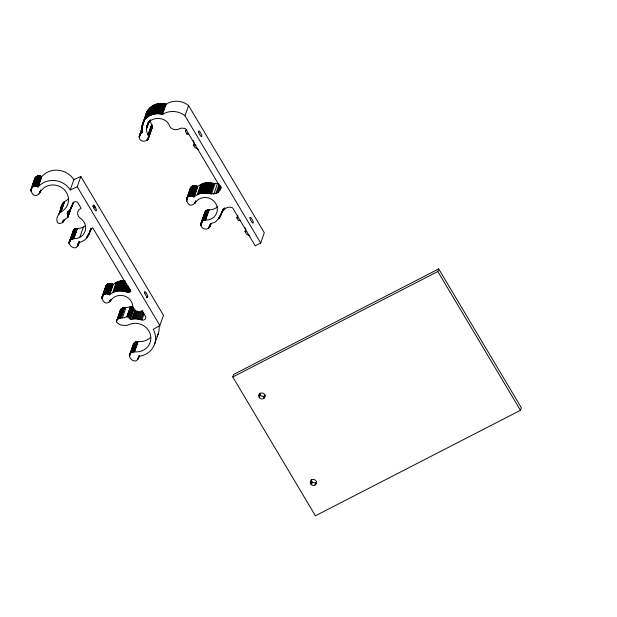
<?xml version="1.0" encoding="UTF-8"?>
<svg xmlns="http://www.w3.org/2000/svg" width="617" height="617" viewBox="0 0 617 617"><rect width="100%" height="100%" fill="white"/><g stroke="black" fill="none" stroke-linecap="round" stroke-linejoin="round"><path stroke-width="0.93" d="M58.792 214.469L59.872 212.726L61.692 211.515A15.101 14.191 19.3 0 0 63.813 189.249A15.101 14.191 19.3 0 0 40.491 191.64C33.349 204.003 24.726 182.316 38.138 186.866A19.875 18.68 19.3 0 1 70.045 189.596L70.261 189.936L73.855 179.67L80.835 176.47L163.459 315.279L159.865 325.545L153.24 329.339L153.44 329.694A19.875 18.68 19.3 0 1 138.972 356.279C135.732 369.382 121.094 350.872 135.879 351.883A15.101 14.191 19.3 0 0 150.44 334.784A15.101 14.191 19.3 0 0 129.022 324.627L126.948 325.414L124.788 325.344A8.923 8.383 19.3 0 1 118.017 323.447C113.813 320.855 119.451 316.899 122.552 317.886A11.924 11.206 19.3 0 0 126.932 316.629L130.573 306.333L133.519 308.384L129.925 318.65L130.31 319.359L135.825 318.804L141.925 319.938A3.023 2.838 19.3 0 0 145.843 317.069L142.288 311.053A5.969 5.607 19.3 0 1 132.825 306.479A11.924 11.206 19.3 0 0 124.04 295.867A11.924 11.206 19.3 0 0 111.045 300.155C102.646 310.498 97.054 288.779 109.556 294.787A16.698 15.687 19.3 0 1 112.672 292.682C118.364 288.779 124.765 292.743 130.75 291.633L92.673 227.673C88.547 231.776 88.501 239.165 82.13 241.355A16.698 15.687 19.3 0 1 78.544 242.697C77.194 255.847 60.744 239.751 74.449 238.671A11.924 11.206 19.3 0 0 85.262 230.712A11.924 11.206 19.3 0 0 80.249 218.163A5.969 5.607 19.3 0 1 81.112 208.276L77.518 202.276A3.023 2.838 19.3 0 0 72.821 203.841L70.616 209.248L67.184 213.297L68.078 215.333L67.87 217.415A11.924 11.206 19.3 0 0 64.399 220.192C63.374 223.331 57.134 225.429 56.918 220.809A8.923 8.383 19.3 0 1 58.792 214.469L62.656 203.618L65.286 201.25A15.101 14.191 19.3 0 0 68.772 198.381M139.226 136.565C138.979 144.532 152.6 141.108 147.772 134.336A11.924 11.206 19.3 0 1 146.484 129.1C146.237 116.019 166.312 114.793 169.729 126.47A6.671 6.27 19.3 0 0 177.627 129.423L181.352 128.097L185.401 128.49L220.817 188C217.192 199.314 204.697 189.481 197.193 194.818A16.698 15.687 19.3 0 0 194.07 196.931C181.575 190.915 187.167 212.634 195.566 202.291A11.924 11.206 19.3 0 1 215.757 203.517A11.924 11.206 19.3 0 1 206.147 220.076C201.574 219.089 198.767 225.668 202.808 228.143C204.497 229.393 207.011 229.431 208.669 228.097C211.022 225.537 209.687 222.899 214.377 222.459C221.572 218.981 221.549 204.065 232.578 207.759L255.237 245.821L260.706 243.013L264.3 232.748L188.578 105.538A18.556 17.438 19.3 0 0 166.189 104.15C161.245 102.692 155.623 103.525 151.458 106.61A11.368 10.682 19.3 0 0 150.656 107.235L148.119 109.996L146.352 113.243L142.357 124.665L141.74 128.93A16.698 15.687 19.3 0 0 142.203 132.632L140.105 134.113L139.226 136.565L142.296 127.557M150.224 120.608A11.924 11.206 19.3 0 0 151.373 124.002L152.268 127.287L150.803 130.025M150.617 337.291A15.101 14.191 19.3 0 1 139.473 341.617C136.581 340.815 132.894 342.551 133.017 345.913L129.423 356.171M119.929 311.508C120.199 308.492 123.508 307.258 126.146 307.621A11.924 11.206 19.3 0 0 130.526 306.364L130.573 306.333M145.535 116.204L146.144 113.813M71.68 206.479L71.464 207.15A11.924 11.206 19.3 0 0 71.071 207.366M30.966 189.481L34.884 178.336C36.056 175.876 39.48 175.174 41.686 176.655L38.092 186.92M30.858 190.183L35.115 177.927M30.85 190.414L35.393 177.549M30.865 190.884L35.547 177.372M30.896 191.123L31.799 188.555M32.115 187.46L35.886 177.033M32.477 187.144L36.071 176.878M32.662 187.005L36.264 176.74M32.863 186.866L36.457 176.609M33.071 186.743L36.665 176.485M33.287 186.635L36.881 176.369M33.503 186.535L37.097 176.269M33.734 186.442L37.328 176.177M33.966 186.365L37.56 176.1M34.197 186.295L37.791 176.03M34.436 186.241L38.03 175.976M34.675 186.203L38.269 175.938M34.922 186.172L38.516 175.907M35.169 186.149L38.763 175.891M35.416 186.149L39.01 175.884M35.663 186.157L39.257 175.891M35.917 186.172L39.511 175.907M36.164 186.203L39.758 175.938M36.403 186.249L39.997 175.984M36.65 186.303L40.244 176.038M36.889 186.373L40.483 176.107M37.128 186.45L40.722 176.184M37.359 186.542L40.953 176.277M37.591 186.642L41.185 176.377M37.807 186.758L41.401 176.493M38.023 186.882L41.732 176.601A19.875 18.68 19.3 0 1 73.639 179.331L73.855 179.67M39.064 193.861L39.958 191.301M39.38 193.514L40.575 190.09M39.527 193.329L40.12 191.617M39.658 193.129L40.791 190.159M59.17 213.675L63.011 203.008M59.556 213.089L63.158 202.823M59.71 212.904L63.466 202.469M60.042 212.564L63.636 202.299M60.219 212.41L63.813 202.145M60.412 212.263L64.006 201.998M60.605 212.125L64.199 201.859M60.813 211.993L64.407 201.736M61.021 211.878L64.615 201.62M62.317 222.66L62.919 220.948M62.464 222.552L63.065 220.84M62.872 222.205L63.597 220.369M63.119 221.95L63.721 220.238M63.443 221.534L64.045 219.822M63.543 221.387L64.145 219.675M67.184 213.297L67.777 211.585M67.5 213.76L68.402 211.199M67.623 213.976L68.518 211.407M70.261 189.936L77.241 186.727L80.835 176.47M67.723 214.192L68.626 211.623M67.824 214.415L69.019 210.991M67.909 214.639L69.405 210.366M67.978 214.87L69.474 210.59M68.032 215.102L69.536 210.821M68.078 215.333L69.875 210.204M68.117 215.572L70.978 207.505M68.132 215.803L71.425 206.394M68.132 216.282L72.713 203.263M67.924 217.385L71.711 206.248M71.109 208.399L72.906 203.271M71.549 207.528L73.423 202.129M72.289 205.723L73.485 202.299M69.251 241.987L73.4 230.442L75.274 228.83L78.043 228.413A11.924 11.206 19.3 0 0 85.578 225.598M69.143 242.689L73.4 230.442M69.127 243.044L73.716 230.01M69.143 243.391L73.832 229.879M69.166 243.568L74.086 229.624M70.423 240.499L74.217 229.509M70.762 239.658L74.495 229.285M71.048 239.45L74.649 229.185M71.202 239.35L74.796 229.084M71.356 239.257L74.95 228.992M71.518 239.172L75.112 228.907M71.68 239.095L75.274 228.83M71.85 239.026L75.444 228.76M72.019 238.956L75.613 228.691M72.189 238.895L75.783 228.637M72.366 238.848L75.96 228.583M72.544 238.802L76.138 228.537M72.721 238.756L76.315 228.498M72.906 238.725L76.5 228.46M73.091 238.702L76.685 228.437M73.269 238.679L76.87 228.421M73.454 238.671L77.056 228.406M73.647 238.663L77.241 228.398M73.832 238.671L77.426 228.406M79.747 237.368L83.349 227.102M77.11 246.584L78.313 243.167M77.372 246.345L78.868 242.065M77.495 246.214L79.107 241.802M77.727 245.944L79.2 241.787M77.927 245.659L79.385 241.771M78.328 244.872L79.284 242.142M86.581 237.938L87.182 236.226M86.989 237.468L87.583 235.756M87.375 236.982L88.27 234.421M87.737 236.481L88.339 234.776M88.077 235.972L88.979 233.403M88.401 235.439L90.198 230.311M88.701 234.9L90.799 228.915M88.971 234.352L91.162 228.359M90.676 229.956L91.277 228.244M142.057 125.86L146.854 112.109M141.941 126.47L147.131 111.561M141.856 127.079L147.44 111.029M141.794 127.696L142.689 125.128M143.291 123.415L147.772 110.505M142.55 124.079L144.525 120.261L148.119 109.996M141.756 128.313L143.553 123.176M139.249 136.21L142.342 127.141M144.525 120.261L148.489 109.502M144.895 119.76L148.882 109.016M139.226 136.92L142.311 127.989M139.265 137.275L142.234 128.544M145.288 119.282L149.299 108.553M139.288 137.444L142.219 129.192M140.853 133.357L142.357 129.084M145.705 118.819L149.73 108.106M141 133.249L142.342 129.724M141.301 133.048L142.195 130.488M146.136 118.371L150.178 107.674M141.455 132.956L142.35 130.395M141.617 132.871L142.211 131.166M146.584 117.94L150.656 107.235M147.062 117.5A11.368 10.682 19.3 0 1 147.864 116.875L151.458 106.61M147.864 116.875L151.975 106.247M148.381 116.513L152.499 105.908M148.905 116.166L149.453 115.849L153.047 105.584M149.453 115.849L150.008 115.549L153.602 105.283M150.008 115.549L150.579 115.271L154.173 105.006M146.707 126.909L148.304 122.205M146.561 127.781L148.666 121.456M146.514 128.22L148.828 121.495M150.579 115.271L151.157 115.009L154.751 104.743M146.491 128.66L149.191 120.963M146.484 129.1L149.337 120.839M149.206 121.981L149.8 120.269M151.157 115.009L151.751 114.777L155.345 104.512M149.823 121.348L150.425 119.636M151.751 114.777L152.353 114.561L155.947 104.296M152.353 114.561L152.97 114.376L156.564 104.111M152.97 114.376L153.587 114.207L157.181 103.941M153.587 114.207L154.219 114.068L157.813 103.803M154.219 114.068L154.852 113.952L158.446 103.687M148.08 134.799L151.674 124.534M154.852 113.952L155.492 113.852L159.086 103.587M148.165 134.953L151.759 124.688M148.25 135.115L151.844 124.85M148.327 135.277L151.921 125.02M148.396 135.447L151.99 125.182M146.777 140.614L147.378 138.902M148.512 135.786L152.052 125.351M155.492 113.852L156.132 113.783L159.726 103.517M146.923 140.506L147.525 138.794M148.558 135.964L152.152 125.698M148.604 136.133L152.198 125.868M147.34 140.167L148.535 136.75M148.666 136.488L152.229 126.045M147.471 140.044L152.276 126.4M156.132 113.783L156.78 113.736L160.374 103.471M147.71 139.781L152.299 126.755M147.926 139.504L152.283 127.11M148.281 138.894L152.214 127.634M156.78 113.736L157.428 113.713L161.022 103.455M157.428 113.713L158.083 113.721L161.677 103.455M158.083 113.721L158.731 113.744L162.325 103.486M158.731 113.744L159.387 113.798L162.981 103.533M159.387 113.798L160.034 113.875L163.628 103.61M160.034 113.875L160.675 113.975L164.276 103.71M160.675 113.975L161.322 114.099L164.916 103.833M161.322 114.099L161.963 114.245L165.557 103.98M161.963 114.245L162.595 114.415L166.189 104.15M102.044 296.916L105.808 286.157C106.918 283.326 110.913 282.601 113.15 284.53L109.556 294.787M101.913 297.61L106.132 285.532M101.89 297.965L106.44 285.1M101.898 298.32L106.679 284.83M101.936 298.674L106.803 284.707M102.561 297.139L107.073 284.468M103.617 294.625L107.211 284.36M103.764 294.525L107.358 284.26M103.911 294.425L107.505 284.159M104.065 294.332L107.666 284.067M104.227 294.24L107.821 283.982M104.389 294.162L107.983 283.897M104.558 294.085L108.152 283.82M104.72 294.016L108.322 283.758M104.898 293.954L108.492 283.697M105.067 293.9L108.661 283.635M105.245 293.854L108.839 283.589M105.422 293.815L109.024 283.55M105.607 293.777L109.201 283.512M105.792 293.746L109.386 283.488M105.97 293.731L109.564 283.465M106.155 293.715L109.749 283.45M106.34 293.707L109.934 283.442M106.533 293.707L110.127 283.442M106.718 293.715L110.312 283.45M106.903 293.723L110.497 283.465M107.088 293.746L110.682 283.481M107.273 293.777L110.867 283.512M107.458 293.808L111.052 283.542M107.636 293.846L111.23 283.589M107.821 293.9L111.415 283.635M107.998 293.954L111.592 283.689M108.176 294.016L111.77 283.751M108.353 294.078L111.947 283.812M108.523 294.155L112.117 283.889M108.692 294.232L112.286 283.967M108.854 294.324L112.448 284.059M109.016 294.409L112.618 284.152M109.178 294.51L112.772 284.244M109.332 294.618L112.926 284.352M109.487 294.725L113.081 284.46M109.194 302.106L109.787 300.402M112.672 292.682L116.274 282.416L120.477 280.936L124.996 280.619L121.402 290.885M109.78 301.705L110.52 299.877M110.05 301.466L110.651 299.754M113.243 292.404L116.837 282.139M110.412 301.081L111.122 299.23M113.829 292.142L117.423 281.876M114.423 291.91L118.017 281.645M115.024 291.694L118.618 281.437M115.634 291.509L119.228 281.244M116.258 291.34L119.852 281.082M116.883 291.201L120.477 280.936M117.515 291.085L121.109 280.82M118.155 290.985L121.75 280.727M118.803 290.916L122.397 280.65M119.451 290.869L123.045 280.612M120.099 290.854L123.693 280.588M120.747 290.854L124.341 280.588M122.05 290.931L125.344 281.522M122.698 291.008L125.698 282.455M123.346 291.108L126.045 283.411M260.706 243.013L184.984 115.803L188.578 105.538M123.986 291.232L126.686 283.535M124.626 291.378L127.025 284.537M125.259 291.548L127.357 285.563M125.922 291.741L128.02 285.756M126.254 291.818L128.051 286.689M126.593 291.887L128.39 286.751M116.335 321.773L120.577 309.703M117.083 319.814L120.785 309.41M126.932 291.934L128.729 286.805M117.299 319.537L121.009 309.14M117.538 319.274L121.264 308.886M117.801 319.035L121.395 308.77M127.272 291.972L128.768 287.699M117.94 318.92L121.534 308.654M118.086 318.812L121.827 308.446M118.379 318.611L121.973 308.346M127.611 292.003L129.107 287.723M118.541 318.519L122.135 308.253M118.695 318.434L122.289 308.168M127.95 292.018L129.154 288.594M118.857 318.357L122.459 308.091M119.027 318.287L122.621 308.022M119.197 318.218L122.791 307.952M128.29 292.018L129.192 289.45M119.374 318.156L122.968 307.891M119.544 318.102L123.138 307.844M128.637 292.011L129.531 289.442M119.721 318.056L123.315 307.798M119.906 318.017L123.5 307.76M128.968 291.98L129.871 289.419M120.084 317.986L123.678 307.721M188.702 134.097L187.013 134.128L185.432 131.467L185.756 130.542M120.269 317.963L123.863 307.698M129.308 291.949L130.21 289.381M120.454 317.94L124.048 307.675M129.647 291.895L130.542 289.327M120.639 317.932L124.233 307.667M120.824 317.925L124.418 307.659M129.979 291.833L130.573 290.121M121.009 317.925L124.603 307.667M122.359 317.902L125.953 307.636M187.013 134.128L187.337 133.203M126.979 316.598L130.773 306.387M127.179 316.652L131.005 306.464M129.925 318.65L127.65 316.814L131.244 306.549M127.881 316.914L131.475 306.649M128.105 317.022L131.699 306.757M128.321 317.146L131.915 306.88M128.529 317.277L132.123 307.011M128.737 317.416L132.331 307.15M128.93 317.57L132.532 307.305M129.123 317.724L132.717 307.467M129.3 317.894L132.894 307.628M129.477 318.071L133.071 307.806M129.632 318.256L133.233 307.999M129.786 318.449L133.38 308.192M130.056 318.858L133.65 308.593L133.912 309.094L130.31 319.359M131.722 319.066L135.015 309.657M132.74 318.92L135.732 310.366M198.427 149.476L195.119 147.741L193.537 145.08L194.286 142.936M133.758 318.827L136.457 311.13M134.791 318.788L137.491 311.091M135.825 318.804L138.223 311.955M136.858 318.866L139.257 312.017M137.892 318.974L140.583 311.276M138.918 319.143L141.91 310.59M139.928 319.359L142.928 310.806M140.938 319.621L143.337 312.78M129.47 355.469L133.303 344.301M129.423 355.94L133.033 345.435M141.925 319.938L144.023 313.953M129.431 356.41L134.344 342.743M130.927 352.847L134.521 342.582M131.113 352.7L134.707 342.435M131.305 352.562L134.899 342.296M131.506 352.43L135.1 342.165M131.714 352.307L135.308 342.042M131.93 352.199L135.524 341.934M132.154 352.106L135.748 341.841M132.377 352.014L135.971 341.756M132.609 351.945L136.21 341.679M132.848 351.883L136.442 341.617M186.558 199.06L190.398 188.131C191.594 185.416 195.481 184.784 197.664 186.666L194.07 196.931M133.087 351.829L136.681 341.563M186.427 199.746L190.746 187.522M133.334 351.79L136.928 341.525M186.411 200.278L190.962 187.236M186.419 200.456L191.193 186.974M133.581 351.767L137.175 341.502M186.45 200.81L191.324 186.843M186.481 200.988L187.383 198.419M187.861 196.993L191.586 186.612M133.827 351.752L137.421 341.486M188.139 196.761L191.733 186.496M188.278 196.661L191.879 186.396M134.074 351.752L137.668 341.486M188.432 196.561L192.026 186.295M134.321 351.759L137.915 341.494M188.586 196.468L192.18 186.203M188.748 196.383L192.342 186.118M134.568 351.783L138.162 341.517M188.91 196.299L192.504 186.033M189.072 196.229L192.666 185.964M189.242 196.16L192.836 185.894M189.411 196.098L193.005 185.833M189.589 196.044L193.183 185.779M189.766 195.99L193.36 185.725M189.943 195.951L193.537 185.686M190.121 195.913L193.723 185.648M190.306 195.89L193.9 185.624M190.491 195.867L194.085 185.601M190.676 195.851L194.27 185.586M190.861 195.844L194.455 185.578M191.046 195.844L194.64 185.578M191.231 195.851L194.825 185.586M191.417 195.867L195.011 185.601M191.602 195.882L195.196 185.624M191.787 195.913L195.381 185.648M191.972 195.944L195.566 185.686M192.157 195.99L195.751 185.725M192.334 196.036L195.928 185.771M192.519 196.09L196.113 185.825M192.697 196.152L196.291 185.887M192.866 196.221L196.461 185.956M193.036 196.291L196.638 186.025M193.206 196.376L196.8 186.11M193.376 196.461L196.97 186.195M193.537 196.553L197.131 186.288M193.699 196.646L197.293 186.388M193.854 196.754L197.448 186.488M194 196.862L197.594 186.596A16.698 15.687 19.3 0 1 200.787 184.552C206.394 180.997 212.857 184.097 218.727 183.496M137.576 359.518L138.779 356.102M137.9 359.179L138.948 356.425M138.185 358.801L139.457 355.346L138.424 358.392M197.193 194.818L200.787 184.552M194.571 203.602L195.466 201.042M197.764 194.54L201.358 184.275M194.933 203.217L195.743 201.219M195.242 202.785L195.836 201.073M198.342 194.286L201.936 184.02M198.936 194.046L202.53 183.781M199.538 193.838L203.132 183.573M200.155 193.645L203.749 183.38M200.772 193.483L204.366 183.218M201.404 193.337L204.998 183.072M202.037 193.221L205.631 182.956M202.677 193.129L206.271 182.863M203.317 193.059L206.911 182.794M203.965 193.013L207.559 182.748M204.613 192.99L208.207 182.725M205.268 192.99L208.862 182.725M205.916 193.021L209.51 182.755M206.572 193.067L210.166 182.809M207.219 193.144L210.813 182.879M154.643 344.078L158.237 333.812M207.867 193.244L211.461 182.979M208.507 193.368L212.101 183.102M209.148 193.514L212.742 183.257M209.78 193.692L213.374 183.426M210.436 193.877L214.03 183.619M200.995 223.223L205.099 211.839L206.973 210.227L209.741 209.811A11.924 11.206 19.3 0 0 217.6 206.695M200.857 223.909L205.099 211.839M200.826 224.441L205.299 211.546M211.446 194.077L215.04 183.812M200.841 224.796L205.53 211.276M200.864 224.974L205.777 211.022M200.926 225.321L205.916 210.906M200.965 225.498L201.566 223.786M202.461 221.056L206.194 210.682M202.746 220.847L206.34 210.582M202.9 220.747L206.494 210.482M203.055 220.655L206.649 210.397M203.217 220.57L206.811 210.312M203.379 220.493L206.973 210.227M203.548 220.423L207.142 210.158M203.718 220.354L207.312 210.088M203.888 220.3L207.482 210.035M204.065 220.246L207.659 209.981M204.242 220.2L207.836 209.934M204.42 220.161L208.014 209.896M204.605 220.122L208.199 209.865M204.782 220.099L208.376 209.834M213.829 194.085L217.423 183.82M204.967 220.084L208.561 209.819M205.153 220.068L208.747 209.803M205.338 220.061L208.932 209.803M205.523 220.068L209.117 209.803M215.788 193.599L219.081 184.19M216.991 193.036L219.683 185.339M217.824 192.504L220.215 185.655M218.333 192.088L220.431 186.103M219.814 190.375L221.017 186.951M220.539 188.925L221.141 187.221M208.531 228.205L209.271 226.385M208.808 227.989L209.711 225.421M208.939 227.866L210.266 224.318M209.194 227.611L210.389 224.195M209.31 227.48L210.621 223.925M209.626 227.056L210.999 223.331L209.957 226.431M218.68 218.865L219.282 217.161M219.066 218.379L219.667 216.675M219.436 217.886L220.331 215.318M219.775 217.369L220.377 215.657M220.099 216.837L221.596 212.564M220.392 216.297L222.197 211.168M220.67 215.749L222.837 209.711M222.135 211.87L223.007 209.664M222.644 210.999L223.308 209.194M222.776 210.813L223.377 209.101M223.269 210.196L223.871 208.484M223.909 209.549L224.511 207.836M240.175 220.57L238.486 220.593L236.897 217.932L237.861 215.202M238.486 220.593L238.64 220.153M249.9 235.949L246.592 234.213L245.003 231.552L245.759 229.408L245.049 227.735M232.786 376.979L233.689 374.419L438.718 268.935L521.35 407.744L520.447 410.313L315.418 515.797L232.786 376.979L437.823 271.495L438.718 268.935M258.785 395.728L259.688 393.168M259.317 397.541L260.212 394.973M311.454 484.731L312.356 482.162M315.002 485.101L315.896 482.54M204.697 212.618L204.52 215.055M105.808 286.157L105.53 288.409M73.068 231.059L72.729 232.956M62.656 203.618L62.386 204.204A8.923 8.383 19.3 0 0 60.443 209.788M190.398 188.131L190.028 190.368M34.884 178.336L34.444 180.388M185.432 131.467L186.781 129.423M236.897 217.932L237.8 216.575M92.889 206.788L94.455 205.985M93.599 207.867L95.165 207.065M146.19 297.857L147.756 297.055M133.912 309.094L134.313 308.994M193.537 145.08L196.067 145.041M245.003 231.552L246.7 231.522M437.823 271.495L520.447 410.313M77.241 186.727L159.865 325.545M193.221 140.421L193.931 142.103M265.441 395.212A3.178 2.985 19.3 0 1 259.688 393.353M316.791 481.831A3.178 2.985 19.3 0 1 311.161 479.64M162.595 114.415A18.556 17.438 19.3 0 1 184.984 115.803M159.086 326.069A19.875 18.68 19.3 0 1 157.057 336.496M113.15 284.53A16.698 15.687 19.3 0 1 116.274 282.416M96.321 210.428L96.26 210.644A3.178 0.81 62.8 0 1 93.599 207.482A3.178 0.81 62.8 0 1 94.123 205.592A3.178 0.81 62.8 0 1 96.321 210.428M250.047 217.57L250.032 217.639A3.178 0.81 62.8 0 0 252.145 222.482A3.178 0.81 62.8 0 0 252.762 220.732A3.178 0.81 62.8 0 0 250.078 217.508L250.047 217.57M264.431 396.068L263.528 398.628L264.431 396.068M311.485 481.113L310.683 483.844L311.485 481.113M311.662 479.872L311.5 479.98A3.178 2.985 19.3 0 0 312.017 485.085A3.178 2.985 19.3 0 0 316.575 482.556A3.178 2.985 19.3 0 0 312.001 479.694L311.662 479.872M259.51 397.795A3.178 2.985 19.3 0 0 264.909 397.124A3.178 2.985 19.3 0 0 261.407 392.983A3.178 2.985 19.3 0 0 259.51 397.795M198.797 132.632A3.178 0.81 62.8 0 0 201.605 136.588A3.178 0.81 62.8 0 0 200.085 132.053A3.178 0.81 62.8 0 0 198.797 132.632M144.81 293.268A3.178 0.81 62.8 0 0 147.617 297.224A3.178 0.81 62.8 0 0 146.098 292.689A3.178 0.81 62.8 0 0 144.81 293.268"/></g></svg>
